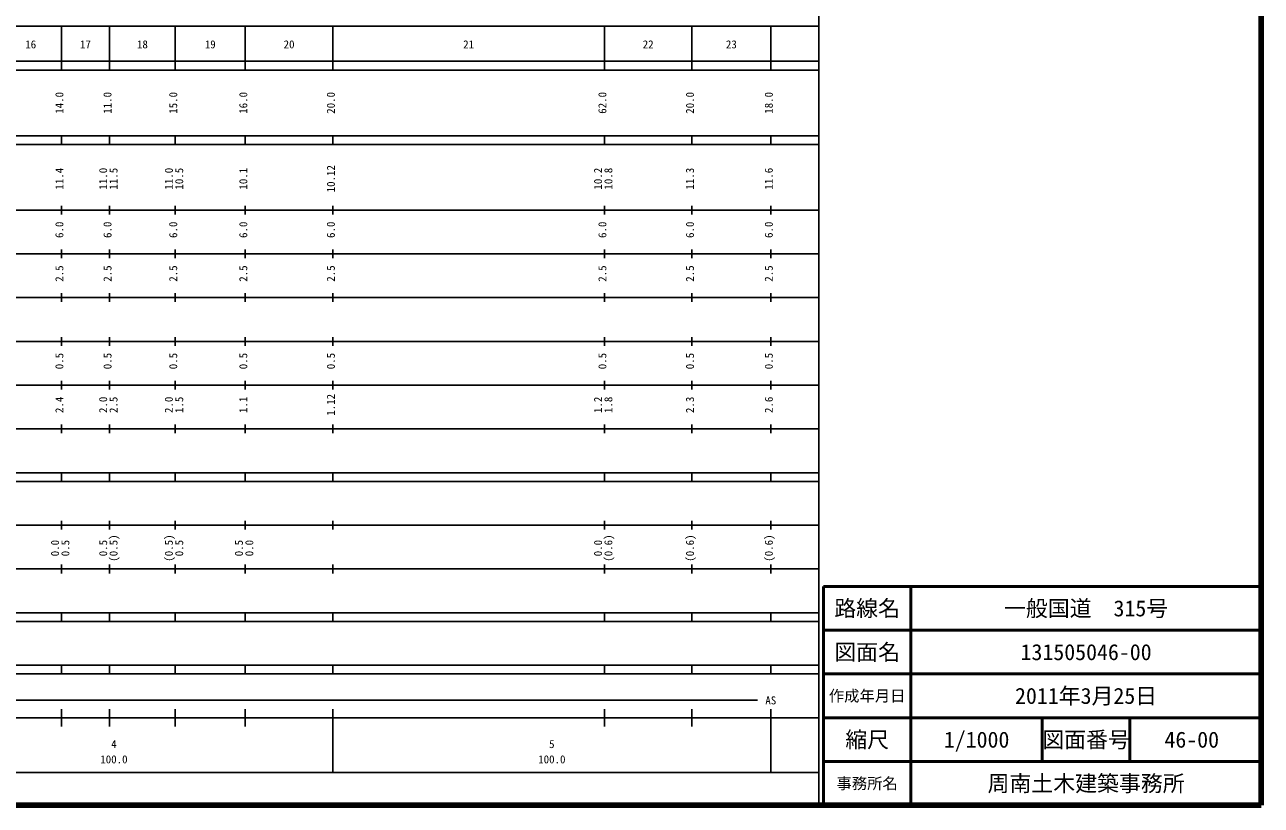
# Model space of a CAD drawing. Units: millimetres on the paper, enlarged 1000 times. Extents: x 40000 to 680000, y 20000 to 380000.
# Drawn here: x 397634 to 680000, y 20000 to 198357 of the extents above; entities that cross this region are included whole.
import ezdxf
from ezdxf.enums import TextEntityAlignment as Align

# ---------------------------------------------------------------- set-up
doc = ezdxf.new("R2010")
doc.units = ezdxf.units.MM
doc.header["$LTSCALE"] = 1000
for name, color, linetype, lineweight in [('M-TTL', 2, 'Continuous', 140), ('M-TTL-BAND', 7, 'Continuous', 25), ('M-TTL-FRAM', 2, 'Continuous', 50), ('M-TTL-LINE', 7, 'Continuous', 50)]:
    doc.layers.add(name, color=color, linetype=linetype, lineweight=lineweight)
doc.layers.add('M-TTL-TXT', color=7, linetype='Continuous')
doc.styles.add('ＭＳ ゴシック', font='')
doc.styles.get('ＭＳ ゴシック').set_extended_font_data('MS Gothic')

msp = doc.modelspace()

# ---------------------------------------------------------------- linework, layer by layer
at = {"layer": 'M-TTL'}
for p, q in [((680000, 20000), (680000, 380000)), ((40000, 20000), (680000, 20000))]:
    msp.add_line(p, q, dxfattribs=at)
at = {"layer": 'M-TTL-BAND'}
for p, q in [((579000, 20000), (579000, 370000)), ((68000, 198000), (579000, 198000)), ((406000, 188000), (406000, 198000)), ((417000, 188000), (417000, 198000)), ((432000, 188000), (432000, 198000)), ((448000, 188000), (448000, 198000)), ((468000, 188000), (468000, 198000)), ((530000, 188000), (530000, 198000)), ((550000, 188000), (550000, 198000)), ((568000, 188000), (568000, 198000)), ((40000, 190000), (579000, 190000)), ((40000, 188000), (579000, 188000)), ((40000, 173000), (579000, 173000)), ((406000, 171000), (406000, 173000)), ((417000, 171000), (417000, 173000)), ((432000, 171000), (432000, 173000)), ((448000, 171000), (448000, 173000)), ((468000, 171000), (468000, 173000)), ((530000, 171000), (530000, 173000)), ((550000, 171000), (550000, 173000)), ((568000, 171000), (568000, 173000)), ((40000, 171000), (579000, 171000)), ((40000, 156000), (579000, 156000)), ((406000, 155000), (406000, 157000)), ((417000, 155000), (417000, 157000)), ((432000, 155000), (432000, 157000)), ((448000, 155000), (448000, 157000)), ((468000, 155000), (468000, 157000)), ((530000, 155000), (530000, 157000)), ((550000, 155000), (550000, 157000)), ((568000, 155000), (568000, 157000)), ((406000, 145000), (406000, 147000)), ((417000, 145000), (417000, 147000)), ((432000, 145000), (432000, 147000)), ((448000, 145000), (448000, 147000)), ((468000, 145000), (468000, 147000)), ((530000, 145000), (530000, 147000)), ((550000, 145000), (550000, 147000)), ((568000, 145000), (568000, 147000)), ((46000, 146000), (579000, 146000)), ((52000, 136000), (579000, 136000)), ((406000, 135000), (406000, 137000)), ((417000, 135000), (417000, 137000)), ((432000, 135000), (432000, 137000)), ((448000, 135000), (448000, 137000)), ((468000, 135000), (468000, 137000)), ((530000, 135000), (530000, 137000)), ((550000, 135000), (550000, 137000)), ((568000, 135000), (568000, 137000)), ((46000, 126000), (579000, 126000)), ((406000, 125000), (406000, 127000)), ((417000, 125000), (417000, 127000)), ((432000, 125000), (432000, 127000)), ((448000, 125000), (448000, 127000)), ((468000, 125000), (468000, 127000)), ((530000, 125000), (530000, 127000)), ((550000, 125000), (550000, 127000)), ((568000, 125000), (568000, 127000)), ((52000, 116000), (579000, 116000)), ((406000, 115000), (406000, 117000)), ((417000, 115000), (417000, 117000)), ((432000, 115000), (432000, 117000)), ((448000, 115000), (448000, 117000)), ((468000, 115000), (468000, 117000)), ((530000, 115000), (530000, 117000)), ((550000, 115000), (550000, 117000)), ((568000, 115000), (568000, 117000)), ((46000, 106000), (579000, 106000)), ((406000, 105000), (406000, 107000)), ((417000, 105000), (417000, 107000)), ((432000, 105000), (432000, 107000)), ((448000, 105000), (448000, 107000)), ((468000, 105000), (468000, 107000)), ((530000, 105000), (530000, 107000)), ((550000, 105000), (550000, 107000)), ((568000, 105000), (568000, 107000)), ((40000, 96000), (579000, 96000)), ((40000, 94000), (579000, 94000)), ((406000, 94000), (406000, 96000)), ((417000, 94000), (417000, 96000)), ((432000, 94000), (432000, 96000)), ((448000, 94000), (448000, 96000)), ((468000, 94000), (468000, 96000)), ((530000, 94000), (530000, 96000)), ((550000, 94000), (550000, 96000)), ((568000, 94000), (568000, 96000)), ((406000, 83000), (406000, 85000)), ((417000, 83000), (417000, 85000)), ((432000, 83000), (432000, 85000)), ((448000, 83000), (448000, 85000)), ((468000, 83000), (468000, 85000)), ((530000, 83000), (530000, 85000)), ((550000, 83000), (550000, 85000)), ((568000, 83000), (568000, 85000)), ((49000, 84000), (579000, 84000)), ((40000, 74000), (579000, 74000)), ((406000, 73000), (406000, 75000)), ((417000, 73000), (417000, 75000)), ((432000, 73000), (432000, 75000)), ((448000, 73000), (448000, 75000)), ((468000, 73000), (468000, 75000)), ((530000, 73000), (530000, 75000)), ((550000, 73000), (550000, 75000)), ((568000, 73000), (568000, 75000)), ((40000, 64000), (579000, 64000)), ((406000, 62000), (406000, 64000)), ((417000, 62000), (417000, 64000)), ((432000, 62000), (432000, 64000)), ((448000, 62000), (448000, 64000)), ((468000, 62000), (468000, 64000)), ((530000, 62000), (530000, 64000)), ((550000, 62000), (550000, 64000)), ((568000, 62000), (568000, 64000)), ((40000, 62000), (579000, 62000)), ((40000, 52000), (579000, 52000)), ((406000, 50000), (406000, 52000)), ((417000, 50000), (417000, 52000)), ((432000, 50000), (432000, 52000)), ((448000, 50000), (448000, 52000)), ((468000, 50000), (468000, 52000)), ((530000, 50000), (530000, 52000)), ((550000, 50000), (550000, 52000)), ((568000, 50000), (568000, 52000)), ((40000, 50000), (579000, 50000)), ((71000, 44000), (565000, 44000)), ((40000, 40000), (579000, 40000)), ((406000, 38000), (406000, 42000)), ((417000, 38000), (417000, 42000)), ((432000, 38000), (432000, 42000)), ((448000, 38000), (448000, 42000)), ((468000, 27500), (468000, 42000)), ((530000, 38000), (530000, 42000)), ((550000, 38000), (550000, 42000)), ((568000, 27500), (568000, 42000)), ((68000, 27500), (579000, 27500))]:
    msp.add_line(p, q, dxfattribs=at)
at = {"layer": 'M-TTL-FRAM'}
for p, q in [((680000, 70000), (580000, 70000)), ((580000, 70000), (580000, 20000))]:
    msp.add_line(p, q, dxfattribs=at)
at = {"layer": 'M-TTL-LINE'}
for p, q in [((600000, 70000), (600000, 20000)), ((680000, 60000), (580000, 60000)), ((680000, 50000), (580000, 50000)), ((680000, 40000), (580000, 40000)), ((630000, 40000), (630000, 30000)), ((650000, 40000), (650000, 30000)), ((680000, 30000), (580000, 30000))]:
    msp.add_line(p, q, dxfattribs=at)

# ---------------------------------------------------------------- texts
at = {"layer": 'M-TTL-BAND', "style": 'ＭＳ ゴシック'}
for s, p in [('16', (399000, 192405)), ('17', (411500, 192405)), ('18', (424500, 192405)), ('19', (440000, 192405)), ('20', (458000, 192405)), ('21', (499000, 192405)), ('22', (540000, 192405)), ('23', (559000, 192405)), ('AS', (568000, 42500)), ('4', (418000, 32523)), ('5', (518000, 32523)), ('100.0', (418000, 29033)), ('100.0', (518000, 29033))]:
    msp.add_text(s, height=1833, dxfattribs=at).set_placement(p, align=Align.BOTTOM_CENTER)
for s, p in [('14.0', (407000, 180500)), ('11.0', (418000, 180500)), ('15.0', (433000, 180500)), ('16.0', (449000, 180500)), ('20.0', (469000, 180500)), ('62.0', (531000, 180500)), ('20.0', (551000, 180500)), ('18.0', (569000, 180500)), ('11.4', (407000, 163174)), ('11.0', (417000, 163174)), ('11.5', (419370, 163174)), ('11.0', (432000, 163174)), ('10.5', (434370, 163174)), ('10.1', (449000, 163174)), ('10.12', (469000, 163174)), ('10.2', (530000, 163174)), ('10.8', (532370, 163174)), ('11.3', (551000, 163174)), ('11.6', (569000, 163174)), ('6.0', (407000, 151500)), ('6.0', (418000, 151500)), ('6.0', (433000, 151500)), ('6.0', (449000, 151500)), ('6.0', (469000, 151500)), ('6.0', (531000, 151500)), ('6.0', (551000, 151500)), ('6.0', (569000, 151500)), ('2.5', (407000, 141500)), ('2.5', (418000, 141500)), ('2.5', (433000, 141500)), ('2.5', (449000, 141500)), ('2.5', (469000, 141500)), ('2.5', (531000, 141500)), ('2.5', (551000, 141500)), ('2.5', (569000, 141500)), ('0.5', (407000, 121500)), ('0.5', (418000, 121500)), ('0.5', (433000, 121500)), ('0.5', (449000, 121500)), ('0.5', (469000, 121500)), ('0.5', (531000, 121500)), ('0.5', (551000, 121500)), ('0.5', (569000, 121500)), ('2.4', (407000, 111500)), ('2.0', (417000, 111500)), ('2.5', (419370, 111500)), ('2.0', (432000, 111500)), ('1.5', (434370, 111500)), ('1.1', (449000, 111500)), ('1.12', (469000, 111500)), ('1.2', (530000, 111500)), ('1.8', (532370, 111500)), ('2.3', (551000, 111500)), ('2.6', (569000, 111500)), ('0.0', (406000, 78764)), ('0.5', (408370, 78764)), ('0.5', (417000, 78764)), ('(0.5)', (419370, 78764)), ('(0.5)', (432000, 78764)), ('0.5', (434370, 78764)), ('0.5', (448000, 78764)), ('0.0', (450370, 78764)), ('0.0', (530000, 78764)), ('(0.6)', (532370, 78764)), ('(0.6)', (551000, 78764)), ('(0.6)', (569000, 78764))]:
    msp.add_text(s, height=1833, rotation=90, dxfattribs=at).set_placement(p, align=Align.BOTTOM_CENTER)
at = {"layer": 'M-TTL-TXT', "style": 'ＭＳ ゴシック'}
for s, height, p in [('路線名', 3666, (590000, 65000)), ('路線名', 3666, (590000, 65000)), ('一般国道\u3000315号', 3666, (640000, 65000)), ('図面名', 3666, (590000, 55000)), ('図面名', 3666, (590000, 55000)), ('131505046-00', 3666, (640000, 55000)), ('作成年月日', 2566, (590000, 45000)), ('作成年月日', 2566, (590000, 45000)), ('2011年3月25日', 3666, (640000, 45000)), ('縮尺', 3666, (590000, 35000)), ('縮尺', 3666, (590000, 35000)), ('1/1000', 3666, (615000, 35000)), ('図面番号', 3666, (640000, 35000)), ('図面番号', 3666, (640000, 35000)), ('46-00', 3666, (664125, 35000)), ('事務所名', 2566, (590000, 25000)), ('事務所名', 2566, (590000, 25000)), ('周南土木建築事務所', 3666, (640000, 25000))]:
    msp.add_text(s, height=height, dxfattribs=at).set_placement(p, align=Align.MIDDLE_CENTER)

doc.saveas('drawing.dxf')
